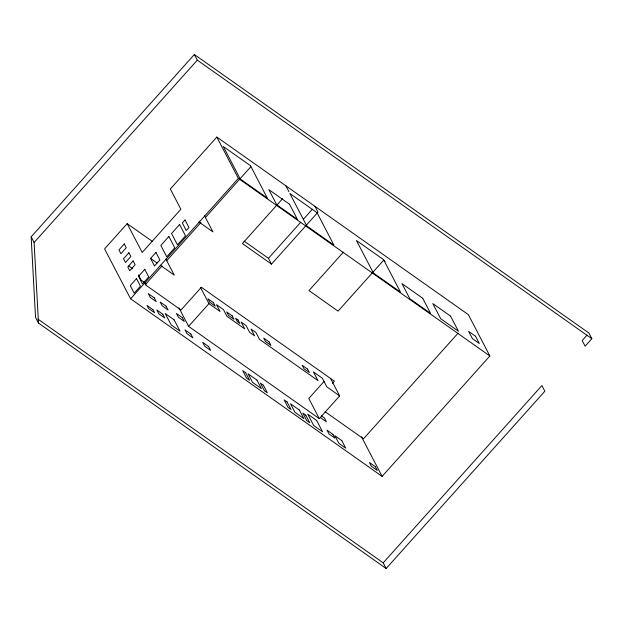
<?xml version="1.0" encoding="UTF-8"?>
<svg xmlns="http://www.w3.org/2000/svg" width="623" height="623" viewBox="0 0 623 623"><rect width="100%" height="100%" fill="white"/><g stroke="black" fill="none" stroke-linecap="round" stroke-linejoin="round"><path stroke-width="0.93" d="M386.159 568.511L383.207 562.842L541.893 385.551L544.845 391.228L386.159 568.511L38.478 323.041L35.519 317.372L31.15 236.833L194.36 54.489L588.899 333.04L591.85 338.71L585.145 346.201L582.194 340.532L587.068 335.081M38.478 323.041L34.101 242.503L197.312 60.158L194.36 54.489M127.178 223.641L104.594 248.873L130.589 298.799L382.109 476.377L489.873 355.982L468.348 314.638L216.827 137.06L170.328 189.01L180.865 209.25L142.184 252.463L127.178 223.641L152.199 241.303M130.589 298.799L238.352 178.404L216.827 137.06M162.073 265.896L145.229 284.719L181.036 309.997L201.377 287.265L334.434 381.206L332.526 383.34M166.614 260.827L200.956 222.458M205.489 217.396L250.843 166.715M282.64 198.636L242.402 243.585L271.503 264.129L317.356 212.895M330.455 378.262L339.644 395.901L319.295 418.633L188.605 326.366L208.954 303.635L200.645 287.67M271.503 264.129L268.466 258.304L300.761 222.224M303.346 219.335L312.388 209.235M343.382 252.167L308.985 290.591L338.079 311.134L383.511 260.383L385.092 261.504M324.061 381.424L308.798 398.471L319.295 418.633M458.107 333.134L363.505 438.826L325.074 411.694M197.312 60.158L591.85 338.71M238.352 178.404L489.873 355.982M244.084 241.093L268.466 258.304M198.846 221.952L212.918 231.888L204.546 215.807M150.782 258.537L157.035 262.953M160.166 265.164L174.238 275.101L165.874 259.02M208.954 303.635L220.044 311.469L216.524 304.694L223.423 309.569L226.951 316.344L244.707 328.874L241.179 322.107L246.108 325.588L249.636 332.355L254.566 335.844L251.046 329.069L255.975 332.55L259.503 339.325L317.94 380.583L313.431 371.923L322.309 378.184L326.818 386.852L339.644 395.901M128.836 265.982L132.746 268.739M146.631 283.979L141.125 280.085L138.438 274.938M321.445 415.868L324.404 417.955L326.366 421.732L320.448 417.558M37.902 319.046L383.207 562.842M314.973 206.345L318.003 212.178M285.871 185.802L288.908 191.635M361.48 436.754L382.109 476.377M178.988 307.879L188.605 326.366M31.15 236.833L34.101 242.503M124.296 243.92L118.931 249.916L120.901 253.701L126.267 247.705L124.296 243.92M128.891 252.743L123.525 258.74L125.496 262.517L130.861 256.528L128.891 252.743M133.151 260.936L127.785 266.932L129.755 270.709L135.121 264.713L133.151 260.936M168.864 236.483L160.82 245.47L166.723 256.816L174.775 247.822L168.864 236.483M179.603 224.49L171.551 233.485L177.454 244.823L185.506 235.829L179.603 224.49M155.945 252.416L150.579 258.405L154.512 265.966L159.885 259.97L155.945 252.416M185.008 219.942L182.329 222.941L186.261 230.502L188.948 227.504L185.008 219.942M136.515 278.606L130.254 285.599L134.194 293.16L140.455 286.167L136.515 278.606M144.793 269.362L138.532 276.355L142.465 283.917L148.726 276.924L144.793 269.362M250.438 165.663L223.314 146.514L240.205 178.965L267.329 198.114L250.438 165.663M317.014 212.669L289.89 193.519L306.781 225.97L333.905 245.119L317.014 212.669M383.597 259.682L356.465 240.525L373.364 272.975L400.488 292.125L383.597 259.682M450.561 316.126L432.814 303.596L440.679 318.711L458.435 331.249L450.561 316.126M289.539 204.235L268.825 189.61L276.698 204.733L297.412 219.358L289.539 204.235M422.698 298.246L401.983 283.621L409.856 298.744L430.571 313.369L422.698 298.246M475.544 336.256L468.644 331.381L472.413 338.624L479.321 343.499L475.544 336.256M213.401 302.591L207.973 298.76L209.78 302.225L215.2 306.057L213.401 302.591M232.138 315.822L226.71 311.991L228.516 315.456L233.944 319.288L232.138 315.822M238.056 319.996L235.587 318.26L237.394 321.725L239.863 323.462L238.056 319.996M269.128 341.934L263.7 338.102L265.507 341.568L270.927 345.399L269.128 341.934M307.591 369.089L302.171 365.265L303.969 368.73L309.397 372.554L307.591 369.089M154.255 297.825L148.336 293.651L150.307 297.428L156.225 301.61L154.255 297.825M166.092 306.181L160.173 302.007L162.144 305.784L168.062 309.966L166.092 306.181M182.368 317.675L176.449 313.494L178.419 317.278L184.338 321.452L182.368 317.675M174.129 319.833L165.251 313.564L171.161 324.902L180.039 331.171L174.129 319.833M316.655 420.455L307.785 414.194L313.688 425.532L322.566 431.801L316.655 420.455M256.98 380.116L248.102 373.847L252.533 382.358L261.411 388.62L256.98 380.116M299.39 410.059L290.52 403.797L294.944 412.301L303.822 418.57L299.39 410.059M162.782 314.21L156.864 310.028L158.834 313.813L164.752 317.987L162.782 314.21M190.895 334.053L184.976 329.879L186.947 333.655L192.865 337.837L190.895 334.053M208.65 346.59L202.732 342.416L204.702 346.193L210.621 350.375L208.65 346.59M245.633 372.702L242.682 370.615L246.615 378.177L249.574 380.264L245.633 372.702M263.389 385.24L260.43 383.153L264.37 390.714L267.329 392.802L263.389 385.24M287.063 401.952L284.104 399.865L288.044 407.426L291.003 409.513L287.063 401.952M305.807 415.183L302.848 413.096L306.781 420.657L309.74 422.744L305.807 415.183M332.931 434.332L327.013 430.158L328.975 433.935L334.894 438.117L332.931 434.332M341.809 440.601L334.901 435.726L338.834 443.288L345.742 448.163L341.809 440.601M152.915 309.631L146.997 305.457L148.593 308.525L154.512 312.707L152.915 309.631M375.334 466.666L369.416 462.492L371.386 466.269L377.304 470.451L375.334 466.666"/></g></svg>
